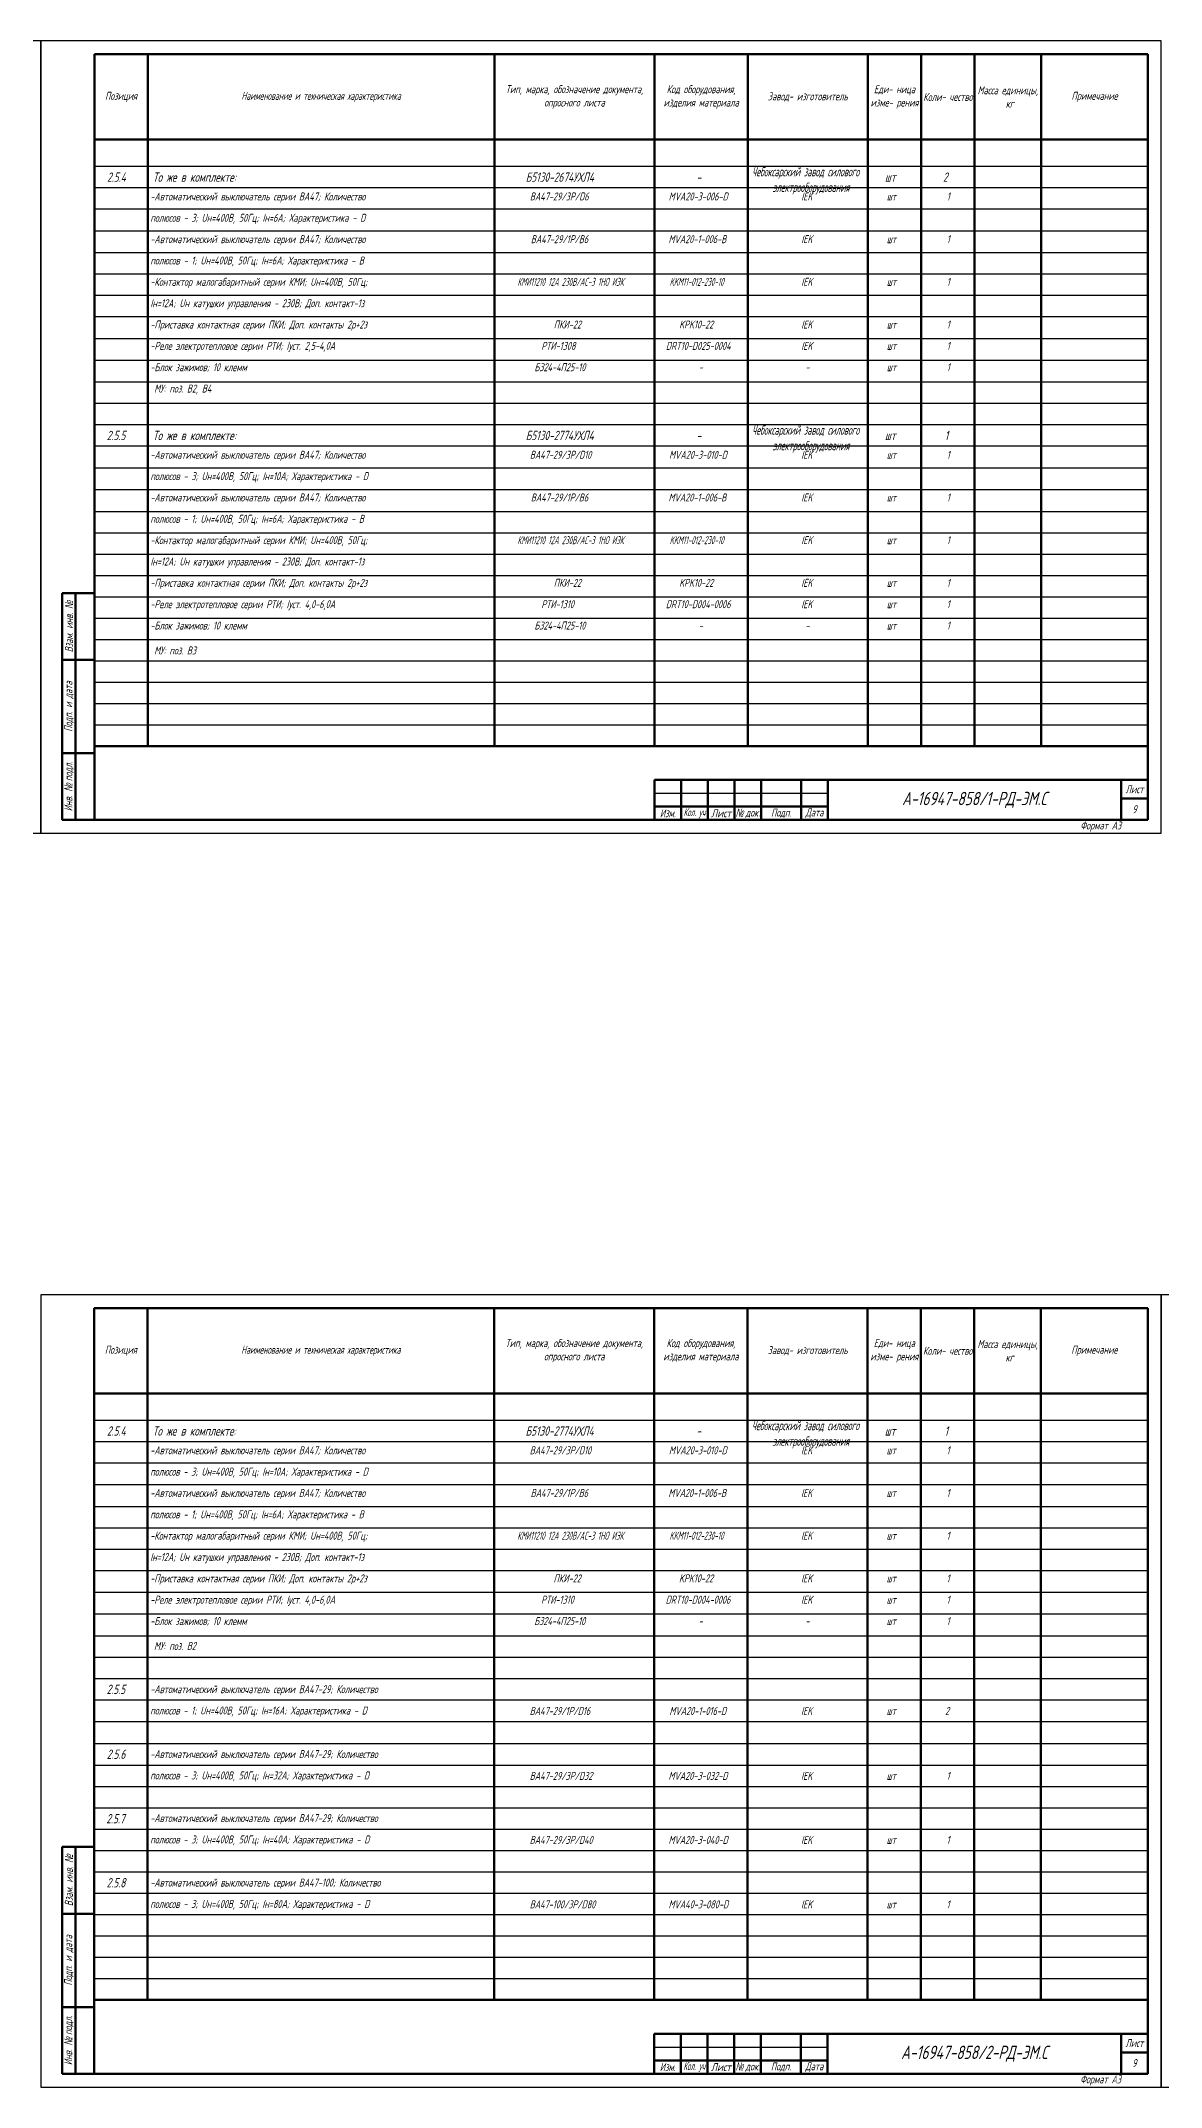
# Model space of a CAD drawing. Header units: millimetres. Extents: x -10490 to 5162, y -5053 to 76.
# Drawn here: x 542 to 962, y -814 to -47 of the extents above; entities that cross this region are included whole.
import ezdxf

# ---------------------------------------------------------------- set-up
doc = ezdxf.new("R2010")
doc.units = ezdxf.units.MM
for name, color, linetype, lineweight in [('Рамка толстая', 7, 'Continuous', 60), ('Рамка тонкая', 5, 'Continuous', 25), ('Спецификация', 9, 'Continuous', 25), ('Текст', 2, 'Continuous', 25), ('Штампы', 252, 'Continuous', 25)]:
    doc.layers.add(name, color=color, linetype=linetype, lineweight=lineweight)
doc.styles.add('SIMPLEX', font='simplex.shx', dxfattribs={"width": 0.7, "oblique": 15})

# ---------------------------------------------------------------- blocks, each defined once
blk = doc.blocks.new('A$C64336E77')
at = {"layer": 'Рамка толстая'}
for p, q in [((20, 5), (20, 292)), ((20, 292), (415, 292)), ((415, 292), (415, 5)), ((20, 5), (415, 5))]:
    blk.add_line(p, q, dxfattribs=at)
at = {"layer": 'Рамка тонкая'}
for p, q in [((0, 297), (0, 0)), ((420, 297), (0, 297)), ((420, 0), (420, 297)), ((0, 0), (420, 0))]:
    blk.add_line(p, q, dxfattribs=at)

msp = doc.modelspace()

# ---------------------------------------------------------------- linework, layer by layer
at = {"layer": 'Спецификация', "lineweight": 60}
for p, q in [((561.95639, -52.14683), (956.95639, -52.14683)), ((561.95639, -52.14683), (561.95639, -311.48017)), ((581.95639, -52.14683), (581.95639, -311.48017)), ((711.95639, -52.14683), (711.95639, -311.48017)), ((771.95639, -52.14683), (771.95639, -311.48017)), ((806.95639, -52.14683), (806.95639, -311.48017)), ((851.95639, -52.14683), (851.95639, -311.48017)), ((871.95639, -52.14683), (871.95639, -311.48017)), ((891.95639, -52.14683), (891.95639, -311.48017)), ((916.95639, -52.14683), (916.95639, -311.48017)), ((956.95639, -52.14683), (956.95639, -311.48017)), ((561.95639, -84.14683), (956.95639, -84.14683)), ((561.95639, -311.48017), (956.95639, -311.48017)), ((561.89606, -522.14684), (956.89606, -522.14684)), ((561.89606, -522.14684), (561.89606, -781.48017)), ((581.89606, -522.14684), (581.89606, -781.48017)), ((711.89606, -522.14684), (711.89606, -781.48017)), ((771.89606, -522.14684), (771.89606, -781.48017)), ((806.89606, -522.14684), (806.89606, -781.48017)), ((851.89606, -522.14684), (851.89606, -781.48017)), ((871.89606, -522.14684), (871.89606, -781.48017)), ((891.89606, -522.14684), (891.89606, -781.48017)), ((916.89606, -522.14684), (916.89606, -781.48017)), ((956.89606, -522.14684), (956.89606, -781.48017)), ((561.89606, -554.14684), (956.89606, -554.14684)), ((561.89606, -781.48017), (956.89606, -781.48017))]:
    msp.add_line(p, q, dxfattribs=at)
at = {"layer": 'Спецификация', "color": 5}
for p, q in [((561.95639, -94.14683), (956.95639, -94.14683)), ((561.95639, -102.14683), (956.95639, -102.14683)), ((561.95639, -110.14683), (956.95639, -110.14683)), ((561.95639, -118.3135), (956.95639, -118.3135)), ((561.95639, -126.48017), (956.95639, -126.48017)), ((561.95639, -134.48017), (956.95639, -134.48017)), ((561.95639, -142.48017), (956.95639, -142.48017)), ((561.95639, -150.48017), (956.95639, -150.48017)), ((561.95639, -158.64683), (956.95639, -158.64683)), ((561.95639, -166.8135), (956.95639, -166.8135)), ((561.95639, -174.98017), (956.95639, -174.98017)), ((561.95639, -182.98017), (956.95639, -182.98017)), ((561.95639, -190.98017), (956.95639, -190.98017)), ((561.95639, -198.98017), (956.95639, -198.98017)), ((561.95639, -207.14683), (956.95639, -207.14683)), ((561.95639, -215.3135), (956.95639, -215.3135)), ((561.95639, -223.48017), (956.95639, -223.48017)), ((561.95639, -231.48017), (956.95639, -231.48017)), ((561.95639, -239.48017), (956.95639, -239.48017)), ((561.95639, -247.48017), (956.95639, -247.48017)), ((561.95639, -255.48017), (956.95639, -255.48017)), ((561.95639, -263.48017), (956.95639, -263.48017)), ((561.95639, -271.48017), (956.95639, -271.48017)), ((561.95639, -279.48017), (956.95639, -279.48017)), ((561.95639, -287.48017), (956.95639, -287.48017)), ((561.95639, -295.48017), (956.95639, -295.48017)), ((561.95639, -303.48017), (956.95639, -303.48017)), ((561.89606, -564.14684), (956.89606, -564.14684)), ((561.89606, -572.14684), (956.89606, -572.14684)), ((561.89606, -580.14684), (956.89606, -580.14684)), ((561.89606, -588.31351), (956.89606, -588.31351)), ((561.89606, -596.48017), (956.89606, -596.48017)), ((561.89606, -604.48017), (956.89606, -604.48017)), ((561.89606, -612.48017), (956.89606, -612.48017)), ((561.89606, -620.48017), (956.89606, -620.48017)), ((561.89606, -628.64684), (956.89606, -628.64684)), ((561.89606, -636.81351), (956.89606, -636.81351)), ((561.89606, -644.98017), (956.89606, -644.98017)), ((561.89606, -652.98017), (956.89606, -652.98017)), ((561.89606, -660.98017), (956.89606, -660.98017)), ((561.89606, -668.98017), (956.89606, -668.98017)), ((561.89606, -677.14684), (956.89606, -677.14684)), ((561.89606, -685.31351), (956.89606, -685.31351)), ((561.89606, -693.48017), (956.89606, -693.48017)), ((561.89606, -701.48017), (956.89606, -701.48017)), ((561.89606, -709.48017), (956.89606, -709.48017)), ((561.89606, -717.48017), (956.89606, -717.48017)), ((561.89606, -725.48017), (956.89606, -725.48017)), ((561.89606, -733.48017), (956.89606, -733.48017)), ((561.89606, -741.48017), (956.89606, -741.48017)), ((561.89606, -749.48017), (956.89606, -749.48017)), ((561.89606, -757.48017), (956.89606, -757.48017)), ((561.89606, -765.48017), (956.89606, -765.48017)), ((561.89606, -773.48017), (956.89606, -773.48017))]:
    msp.add_line(p, q, dxfattribs=at)
at = {"layer": 'Штампы', "lineweight": 60}
for p, q in [((549.95639, -339.14683), (549.95639, -254.14683)), ((549.95639, -254.14683), (561.95639, -254.14683)), ((554.95639, -339.14683), (554.95639, -254.14683)), ((561.95639, -339.14683), (561.95639, -254.14683)), ((549.95639, -279.14683), (561.95639, -279.14683)), ((549.95639, -314.14683), (561.95639, -314.14683)), ((771.95639, -324.14683), (956.95639, -324.14683)), ((771.95639, -324.14683), (771.95639, -339.14683)), ((781.95639, -324.14683), (781.95639, -339.14683)), ((791.95639, -324.14683), (791.95639, -339.14683)), ((801.95639, -324.14683), (801.95639, -339.14683)), ((811.95639, -324.14683), (811.95639, -339.14683)), ((826.95639, -324.14683), (826.95639, -339.14683)), ((836.95639, -324.14683), (836.95639, -339.14683)), ((946.95639, -324.14683), (946.95639, -339.14683)), ((956.95639, -324.14683), (956.95639, -339.14683)), ((771.95639, -334.14683), (836.95639, -334.14683)), ((946.95639, -331.14683), (956.95639, -331.14683)), ((549.95639, -339.14683), (561.95639, -339.14683)), ((771.95639, -339.14683), (956.95639, -339.14683)), ((549.89606, -809.14684), (549.89606, -724.14684)), ((549.89606, -724.14684), (561.89606, -724.14684)), ((554.89606, -809.14684), (554.89606, -724.14684)), ((561.89606, -809.14684), (561.89606, -724.14684)), ((549.89606, -749.14684), (561.89606, -749.14684)), ((549.89606, -784.14684), (561.89606, -784.14684)), ((771.89606, -794.14684), (956.89606, -794.14684)), ((771.89606, -794.14684), (771.89606, -809.14684)), ((781.89606, -794.14684), (781.89606, -809.14684)), ((791.89606, -794.14684), (791.89606, -809.14684)), ((801.89606, -794.14684), (801.89606, -809.14684)), ((811.89606, -794.14684), (811.89606, -809.14684)), ((826.89606, -794.14684), (826.89606, -809.14684)), ((836.89606, -794.14684), (836.89606, -809.14684)), ((946.89606, -794.14684), (946.89606, -809.14684)), ((956.89606, -794.14684), (956.89606, -809.14684)), ((771.89606, -804.14684), (836.89606, -804.14684)), ((946.89606, -801.14684), (956.89606, -801.14684)), ((549.89606, -809.14684), (561.89606, -809.14684)), ((771.89606, -809.14684), (956.89606, -809.14684))]:
    msp.add_line(p, q, dxfattribs=at)
at = {"layer": 'Штампы', "color": 5, "lineweight": 25}
for p, q in [((771.95639, -329.14683), (836.95639, -329.14683)), ((771.89606, -799.14684), (836.89606, -799.14684))]:
    msp.add_line(p, q, dxfattribs=at)
at = {"layer": 'Штампы', "color": 8, "lineweight": 0}
for p, q in [((771.95639, -344.14683), (956.95639, -344.14683)), ((771.89606, -814.14684), (956.89606, -814.14684))]:
    msp.add_line(p, q, dxfattribs=at)

# ---------------------------------------------------------------- block references
for p in [(121.9564, -344.14683), (541.9564, -344.14683), (541.89608, -814.14683), (961.89608, -814.14683)]:
    msp.add_blockref('A$C64336E77', p)

# ---------------------------------------------------------------- texts
at = {"layer": 'Спецификация', "color": 2, "char_height": 3, "attachment_point": 5, "style": 'SIMPLEX'}
for s, insert, width in [('{\\C2;Позиция}', (571.95639, -68.14683), 20), ('{\\Fgost|c204;\\Q15;\\C2;Наименование и техническая характеристика}', (646.95639, -68.14683), 130), ('{\\C2;Тип, марка, обозначение документа, опросного листа}', (741.95639, -68.14683), 60), ('{\\C2;Код оборудования, изделия материала}', (789.45639, -68.14683), 35), ('{\\C2;Завод- изготовитель}', (829.45639, -68.14683), 45), ('{\\C2;Еди- ница изме- рения}', (861.95639, -68.14683), 20), ('{\\C2;Коли- чество}', (881.95639, -68.14683), 20), ('{\\C2;Масса единицы,  кг}', (904.45639, -68.14683), 25), ('{\\C2;Примечание}', (936.95639, -68.14683), 40), ('{\\C2;Позиция}', (571.89606, -538.14684), 20), ('{\\Fgost|c204;\\Q15;\\C2;Наименование и техническая характеристика}', (646.89606, -538.14684), 130), ('{\\C2;Тип, марка, обозначение документа, опросного листа}', (741.89606, -538.14684), 60), ('{\\C2;Код оборудования, изделия материала}', (789.39606, -538.14684), 35), ('{\\C2;Завод- изготовитель}', (829.39606, -538.14684), 45), ('{\\C2;Еди- ница изме- рения}', (861.89606, -538.14684), 20), ('{\\C2;Коли- чество}', (881.89606, -538.14684), 20), ('{\\C2;Масса единицы,  кг}', (904.39606, -538.14684), 25), ('{\\C2;Примечание}', (936.89606, -538.14684), 40)]:
    msp.add_mtext(s, dxfattribs=dict(at, insert=insert, width=width))
at = {"layer": 'Текст', "attachment_point": 1, "style": 'SIMPLEX'}
for s, width, insert, char_height in [('\\pi5.4478;2.5.4', 20, (561.2699, -96.45809), 3.5), (' То же в комплекте:', 129, (582.2699, -96.45809), 3.5), ('\\pi12.406;Б5130-2674УХЛ4', 60, (711.2699, -96.45809), 3.5), ('\\pi16.45;-', 35, (771.2699, -96.45809), 3.5), ('\\pi2.2277;{\\W0.5;Чебоксарский завод силового \\P\\pi9.9992;электрооборудования}', 45, (806.2699, -94.422), 3.5), ('\\pi7.0965;шт', 20, (851.2699, -96.45809), 3.5), ('\\pi8.8621;2', 20, (871.2699, -96.45809), 3.5), ('-Автоматический выключатель серии ВА47; Количество', 129, (582.95639, -103.95809), 3), ('\\pi13.293;ВА47-29/3Р/D6', 60, (711.95639, -103.95809), 3), ('\\pi5.3223;{\\W0.6;MVA20-3-006-D}', 35, (771.95639, -103.95809), 3), ('\\pi20.048;IEK', 45, (806.95639, -103.95809), 3), ('\\pi7.0965;шт', 20, (851.95639, -103.95809), 3), ('\\pi9.5981;1', 20, (871.95639, -103.95809), 3), ('{\\W0.7;полюсов - 3; Uн=400В, 50Гц; Iн=6А; Характеристика - D}', 129, (582.95639, -111.95809), 3), ('-Автоматический выключатель серии ВА47; Количество', 129, (582.95639, -119.95809), 3), ('\\pi13.643;ВА47-29/1Р/В6', 60, (711.95639, -119.95809), 3), ('\\pi5.2603;{\\W0.6;MVA20-1-006-В}', 35, (771.95639, -119.95809), 3), ('\\pi20.048;IEK', 45, (806.95639, -119.95809), 3), ('\\pi7.0965;шт', 20, (851.95639, -119.95809), 3), ('\\pi9.5981;1', 20, (871.95639, -119.95809), 3), ('полюсов - 1; Uн=400В, 50Гц; Iн=6А; Характеристика - В', 129, (582.95639, -127.95809), 3), ('-Контактор малогабаритный серии КМИ; Uн=400В, 50Гц; ', 129, (582.95639, -135.95809), 3), ('\\pi8.6338;{\\W0.5;КМИ11210 12А 230В/АС-3 1НО ИЭК}', 60, (711.95639, -135.95809), 3), ('\\pi5.7103;{\\W0.5;KKM11-012-230-10}', 35, (771.95639, -135.95809), 3), ('\\pi20.048;IEK', 45, (806.95639, -135.95809), 3), ('\\pi7.0965;шт', 20, (851.95639, -135.95809), 3), ('\\pi9.5981;1', 20, (871.95639, -135.95809), 3), ('Iн=12А; Uн катушки управления - 230В; Доп. контакт-1з', 129, (582.95639, -143.95809), 3), ('{\\W0.7;-Приставка контактная серии ПКИ; Доп. контакты 2р+2з}', 129, (582.95639, -151.95809), 3), ('\\pi22.234;ПКИ-22', 60, (711.95639, -151.95809), 3), ('\\pi9.2746;KPK10-22', 35, (771.95639, -151.95809), 3), ('\\pi20.048;IEK', 45, (806.95639, -151.95809), 3), ('\\pi7.0965;шт', 20, (851.95639, -151.95809), 3), ('\\pi9.5981;1', 20, (871.95639, -151.95809), 3), ('-Реле электротепловое серии РТИ; Iуст. 2,5-4,0А', 129, (582.95639, -159.95809), 3), ('\\pi17.571;РТИ-1308', 60, (711.95639, -159.95809), 3), ('\\pi4.2838;{\\W0.6;DRT10-D025-0004}', 35, (771.95639, -159.95809), 3), ('\\pi20.048;IEK', 45, (806.95639, -159.95809), 3), ('\\pi7.0965;шт', 20, (851.95639, -159.95809), 3), ('\\pi9.5981;1', 20, (871.95639, -159.95809), 3), ('-Блок зажимов; 10 клемм', 129, (582.95639, -167.95809), 3), ('\\pi14.988;БЗ24-4П25-10', 60, (711.95639, -167.95809), 3), ('\\pi9.5981;1', 20, (871.95639, -167.95809), 3), (' МУ: поз. В2, В4', 129, (582.95639, -175.95809), 3), ('\\pi16.6;-', 35, (771.95639, -167.95809), 3), ('\\pi21.6;-', 45, (806.95639, -167.95809), 3), ('\\pi7.0965;шт', 20, (851.95639, -167.95809), 3), ('\\pi2.2277;{\\W0.5;Чебоксарский завод силового \\P\\pi9.9992;электрооборудования}', 45, (806.2699, -191.25533), 3.5), ('\\pi5.3311;2.5.5', 20, (561.2699, -193.29142), 3.5), (' То же в комплекте:', 129, (582.2699, -193.29142), 3.5), ('\\pi12.406;Б5130-2774УХЛ4', 60, (711.2699, -193.29142), 3.5), ('\\pi16.45;-', 35, (771.2699, -193.29142), 3.5), ('\\pi7.0965;шт', 20, (851.2699, -193.29142), 3.5), ('\\pi9.5311;1', 20, (871.2699, -193.29142), 3.5), ('-Автоматический выключатель серии ВА47; Количество', 129, (582.95639, -200.79142), 3), ('\\pi13.293;ВА47-29/3Р/D10', 60, (711.95639, -200.79142), 3), ('\\pi5.4938;{\\W0.6;MVA20-3-010-D}', 35, (771.95639, -200.79142), 3), ('\\pi20.048;IEK', 45, (806.95639, -200.79142), 3), ('\\pi7.0965;шт', 20, (851.95639, -200.79142), 3), ('\\pi9.5981;1', 20, (871.95639, -200.79142), 3), ('полюсов - 3; Uн=400В, 50Гц; Iн=10А; Характеристика - D', 129, (582.95639, -208.79142), 3), ('-Автоматический выключатель серии ВА47; Количество', 129, (582.95639, -216.79142), 3), ('\\pi13.643;ВА47-29/1Р/В6', 60, (711.95639, -216.79142), 3), ('\\pi5.2603;{\\W0.6;MVA20-1-006-В}', 35, (771.95639, -216.79142), 3), ('\\pi20.048;IEK', 45, (806.95639, -216.79142), 3), ('\\pi7.0965;шт', 20, (851.95639, -216.79142), 3), ('\\pi9.5981;1', 20, (871.95639, -216.79142), 3), ('полюсов - 1; Uн=400В, 50Гц; Iн=6А; Характеристика - В', 129, (582.95639, -224.79142), 3), ('-Контактор малогабаритный серии КМИ; Uн=400В, 50Гц; ', 129, (582.95639, -232.79142), 3), ('\\pi8.6338;{\\W0.5;КМИ11210 12А 230В/АС-3 1НО ИЭК}', 60, (711.95639, -232.79142), 3), ('\\pi5.7103;{\\W0.5;KKM11-012-230-10}', 35, (771.95639, -232.79142), 3), ('\\pi20.048;IEK', 45, (806.95639, -232.79142), 3), ('\\pi7.0965;шт', 20, (851.95639, -232.79142), 3), ('\\pi9.5981;1', 20, (871.95639, -232.79142), 3), ('Iн=12А; Uн катушки управления - 230В; Доп. контакт-1з', 129, (582.95639, -240.79142), 3), ('{\\W0.7;-Приставка контактная серии ПКИ; Доп. контакты 2р+2з}', 129, (582.95639, -248.79142), 3), ('\\pi22.234;ПКИ-22', 60, (711.95639, -248.79142), 3), ('\\pi9.2746;KPK10-22', 35, (771.95639, -248.79142), 3), ('\\pi20.048;IEK', 45, (806.95639, -248.79142), 3), ('\\pi7.0965;шт', 20, (851.95639, -248.79142), 3), ('\\pi9.5981;1', 20, (871.95639, -248.79142), 3), ('-Реле электротепловое серии РТИ; Iуст. 4,0-6,0А', 129, (582.95639, -256.79142), 3), ('\\pi17.571;РТИ-1310', 60, (711.95639, -256.79142), 3), ('\\pi4.2555;{\\W0.6;DRT10-D004-0006}', 35, (771.95639, -256.79142), 3), ('\\pi20.048;IEK', 45, (806.95639, -256.79142), 3), ('\\pi7.0965;шт', 20, (851.95639, -256.79142), 3), ('\\pi9.5981;1', 20, (871.95639, -256.79142), 3), ('-Блок зажимов; 10 клемм', 129, (582.95639, -264.79142), 3), ('\\pi14.988;БЗ24-4П25-10', 60, (711.95639, -264.79142), 3), ('\\pi16.6;-', 35, (771.95639, -264.79142), 3), ('\\pi21.6;-', 45, (806.95639, -264.79142), 3), ('\\pi7.0965;шт', 20, (851.95639, -264.79142), 3), ('\\pi9.5981;1', 20, (871.95639, -264.79142), 3), (' МУ: поз. В3', 129, (582.95639, -274.13681), 3), ('\\pi5.4478;2.5.4', 20, (561.20958, -566.4581), 3.5), (' То же в комплекте:', 129, (582.20958, -566.4581), 3.5), ('\\pi12.406;Б5130-2774УХЛ4', 60, (711.20958, -566.4581), 3.5), ('\\pi2.2277;{\\W0.5;Чебоксарский завод силового \\P\\pi9.9992;электрооборудования}', 45, (806.20958, -564.422), 3.5), ('\\pi7.0965;шт', 20, (851.20958, -566.4581), 3.5), ('\\pi9.5311;1', 20, (871.20958, -566.4581), 3.5), ('-Автоматический выключатель серии ВА47; Количество', 129, (582.89606, -573.9581), 3), ('\\pi13.293;ВА47-29/3Р/D10', 60, (711.89606, -573.9581), 3), ('\\pi5.4938;{\\W0.6;MVA20-3-010-D}', 35, (771.89606, -573.9581), 3), ('\\pi16.45;-', 35, (771.20958, -566.4581), 3.5), ('\\pi20.048;IEK', 45, (806.89606, -573.9581), 3), ('\\pi7.0965;шт', 20, (851.89606, -573.9581), 3), ('\\pi9.5981;1', 20, (871.89606, -573.9581), 3), ('полюсов - 3; Uн=400В, 50Гц; Iн=10А; Характеристика - D', 129, (582.89606, -581.9581), 3), ('-Автоматический выключатель серии ВА47; Количество', 129, (582.89606, -589.9581), 3), ('\\pi13.643;ВА47-29/1Р/В6', 60, (711.89606, -589.9581), 3), ('\\pi5.2603;{\\W0.6;MVA20-1-006-В}', 35, (771.89606, -589.9581), 3), ('\\pi20.048;IEK', 45, (806.89606, -589.9581), 3), ('\\pi9.5981;1', 20, (871.89606, -589.9581), 3), ('полюсов - 1; Uн=400В, 50Гц; Iн=6А; Характеристика - В', 129, (582.89606, -597.9581), 3), ('\\pi7.0965;шт', 20, (851.89606, -589.9581), 3), ('-Контактор малогабаритный серии КМИ; Uн=400В, 50Гц; ', 129, (582.89606, -605.9581), 3), ('\\pi8.6338;{\\W0.5;КМИ11210 12А 230В/АС-3 1НО ИЭК}', 60, (711.89606, -605.9581), 3), ('\\pi5.7103;{\\W0.5;KKM11-012-230-10}', 35, (771.89606, -605.9581), 3), ('\\pi20.048;IEK', 45, (806.89606, -605.9581), 3), ('\\pi7.0965;шт', 20, (851.89606, -605.9581), 3), ('\\pi9.5981;1', 20, (871.89606, -605.9581), 3), ('Iн=12А; Uн катушки управления - 230В; Доп. контакт-1з', 129, (582.89606, -613.9581), 3), ('{\\W0.7;-Приставка контактная серии ПКИ; Доп. контакты 2р+2з}', 129, (582.89606, -621.9581), 3), ('\\pi22.234;ПКИ-22', 60, (711.89606, -621.9581), 3), ('\\pi9.2746;KPK10-22', 35, (771.89606, -621.9581), 3), ('\\pi20.048;IEK', 45, (806.89606, -621.9581), 3), ('\\pi7.0965;шт', 20, (851.89606, -621.9581), 3), ('\\pi9.5981;1', 20, (871.89606, -621.9581), 3), ('-Реле электротепловое серии РТИ; Iуст. 4,0-6,0А', 129, (582.89606, -629.9581), 3), ('\\pi17.571;РТИ-1310', 60, (711.89606, -629.9581), 3), ('\\pi4.2555;{\\W0.6;DRT10-D004-0006}', 35, (771.89606, -629.9581), 3), ('\\pi20.048;IEK', 45, (806.89606, -629.9581), 3), ('\\pi7.0965;шт', 20, (851.89606, -629.9581), 3), ('\\pi9.5981;1', 20, (871.89606, -629.9581), 3), ('-Блок зажимов; 10 клемм', 129, (582.89606, -637.9581), 3), ('\\pi14.988;БЗ24-4П25-10', 60, (711.89606, -637.9581), 3), ('\\pi16.6;-', 35, (771.89606, -637.9581), 3), ('\\pi21.6;-', 45, (806.89606, -637.9581), 3), ('\\pi7.0965;шт', 20, (851.89606, -637.9581), 3), ('\\pi9.5981;1', 20, (871.89606, -637.9581), 3), (' МУ: поз. В2', 129, (582.89606, -647.30348), 3), ('\\pi5.3311;2.5.5', 20, (561.20958, -663.29143), 3.5), ('-Автоматический выключатель серии ВА47-29; Количество', 129, (582.89606, -663.49571), 3), ('полюсов - 1; Uн=400В, 50Гц; Iн=16А; Характеристика - D', 129, (582.89606, -671.49571), 3), ('\\pi13.293;ВА47-29/1Р/D16', 60, (711.89606, -671.66237), 3), ('\\pi5.6652;{\\W0.6;MVA20-1-016-D}', 35, (771.89606, -671.66237), 3), ('\\pi20.048;IEK', 45, (806.89606, -671.66237), 3), ('\\pi7.0965;шт', 20, (851.89606, -671.66237), 3), ('\\pi9.0246;2', 20, (871.89606, -671.66237), 3), ('\\pi5.3981;2.5.6', 20, (561.20958, -687.62476), 3.5), ('-Автоматический выключатель серии ВА47-29; Количество', 129, (582.89606, -687.82904), 3), ('полюсов - 3; Uн=400В, 50Гц; Iн=32А; Характеристика - D', 129, (582.89606, -695.82904), 3), ('\\pi13.293;ВА47-29/3Р/D32', 60, (711.89606, -695.99571), 3), ('\\pi5.3223;{\\W0.6;MVA20-3-032-D}', 35, (771.89606, -695.99571), 3), ('\\pi20.048;IEK', 45, (806.89606, -695.99571), 3), ('\\pi7.0965;шт', 20, (851.89606, -695.99571), 3), ('\\pi9.5981;1', 20, (871.89606, -695.99571), 3), ('\\pi5.2144;2.5.7', 20, (561.20958, -711.79143), 3.5), ('-Автоматический выключатель серии ВА47-29; Количество', 129, (582.89606, -711.82904), 3), ('полюсов - 3; Uн=400В, 50Гц; Iн=40А; Характеристика - D', 129, (582.89606, -719.82904), 3), ('\\pi13.293;ВА47-29/3Р/D40', 60, (711.89606, -719.99571), 3), ('\\pi5.3223;{\\W0.6;MVA20-3-040-D}', 35, (771.89606, -719.99571), 3), ('\\pi20.048;IEK', 45, (806.89606, -719.99571), 3), ('\\pi7.0965;шт', 20, (851.89606, -719.99571), 3), ('\\pi9.5981;1', 20, (871.89606, -719.99571), 3), ('\\pi5.3397;2.5.8', 20, (561.20958, -735.79143), 3.5), ('-Автоматический выключатель серии ВА47-100; Количество', 129, (582.89606, -735.99571), 3), ('полюсов - 3; Uн=400В, 50Гц; Iн=80А; Характеристика - D', 129, (582.89606, -743.99571), 3), ('\\pi13.293;ВА47-100/3Р/D80', 60, (711.89606, -744.16237), 3), ('\\pi5.3223;{\\W0.6;MVA40-3-080-D}', 35, (771.89606, -744.16237), 3), ('\\pi20.048;IEK', 45, (806.89606, -744.16237), 3), ('\\pi7.0965;шт', 20, (851.89606, -744.16237), 3), ('\\pi9.5981;1', 20, (871.89606, -744.16237), 3)]:
    msp.add_mtext_dynamic_manual_height_columns(s, width=width, gutter_width=12.5, heights=[0], dxfattribs=dict(at, insert=insert, char_height=char_height))
at = {"layer": 'Штампы', "color": 2, "char_height": 3, "attachment_point": 5, "rotation": 90, "style": 'SIMPLEX'}
for s, insert, width in [('Взам. инв. {\\fArial|b0|i0|c204|p34;№}', (552.45639, -266.64683), 25), ('Подп. и дата', (552.45639, -296.64683), 35), ('Инв. {\\fArial|b0|i0|c204|p34;№ }подл.', (552.45639, -326.64683), 25), ('Взам. инв. {\\fArial|b0|i0|c204|p34;№}', (552.39606, -736.64684), 25), ('Подп. и дата', (552.39606, -766.64684), 35), ('Инв. {\\fArial|b0|i0|c204|p34;№ }подл.', (552.39606, -796.64684), 25)]:
    msp.add_mtext(s, dxfattribs=dict(at, insert=insert, width=width))
at = {"layer": 'Штампы', "color": 2, "style": 'SIMPLEX'}
for s, insert, char_height, width, attachment_point in [('А-16947-858/1-РД-ЭМ.С', (891.95639, -331.64683), 5, 110, 5), ('{\\W0.7;Лист}', (951.95639, -327.64683), 3, 10, 5), ('Изм.', (776.95639, -336.64683), 3, 10, 5), ('{\\W0.5;Кол. уч}', (786.95639, -336.64683), 3, 10, 5), ('{\\W0.8;Лист}', (796.95639, -336.64683), 3, 10, 5), ('{\\fArial|b0|i0|c204|p34;\\W0.6;№ \\Fsimplex|c204;док.}', (806.95639, -336.64683), 3, 10, 5), ('Подп.', (819.45639, -336.64683), 3, 15, 5), ('{\\W0.7;Дата}', (831.95639, -336.64683), 3, 10, 5), ('9', (951.95639, -335.14683), 3, 10, 5), ('Формат А3', (946.95639, -341.64683), 3, 165, 6), ('{\\W0.7;Лист}', (951.89606, -797.64684), 3, 10, 5), ('Изм.', (776.89606, -806.64684), 3, 10, 5), ('{\\W0.5;Кол. уч}', (786.89606, -806.64684), 3, 10, 5), ('{\\W0.8;Лист}', (796.89606, -806.64684), 3, 10, 5), ('{\\fArial|b0|i0|c204|p34;\\W0.6;№ \\Fsimplex|c204;док.}', (806.89606, -806.64684), 3, 10, 5), ('Подп.', (819.39606, -806.64684), 3, 15, 5), ('{\\W0.7;Дата}', (831.89606, -806.64684), 3, 10, 5), ('А-16947-858/2-РД-ЭМ.С', (891.89606, -801.64684), 5, 110, 5), ('9', (951.89606, -805.14684), 3, 10, 5), ('Формат А3', (946.89606, -811.64684), 3, 165, 6)]:
    msp.add_mtext(s, dxfattribs=dict(at, insert=insert, char_height=char_height, width=width, attachment_point=attachment_point))

doc.saveas('drawing.dxf')
